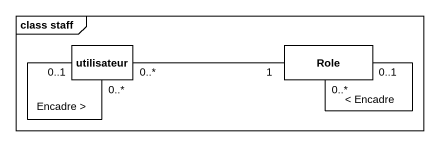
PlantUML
@startuml
mainframe class staff
hide circle
hide empty members
class utilisateur
class Role
utilisateur "0..*" -- "0..1" utilisateur : Encadre >
utilisateur "0..*" -right- "1" Role
Role "0..*" -- "0..1" Role : < Encadre
@enduml
